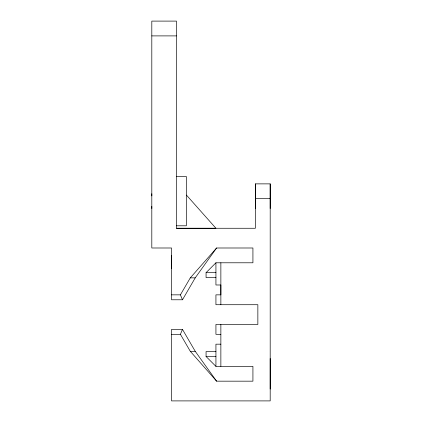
<?xml version="1.0" encoding="UTF-8"?>
<svg xmlns="http://www.w3.org/2000/svg" width="422" height="422" viewBox="0 0 422 422"><rect width="100%" height="100%" fill="white"/><g stroke="black" fill="none" stroke-linecap="round" stroke-linejoin="round"><path stroke-width="0.63" d="M151.809 208.531L151.809 206.369M151.809 195.903L151.809 193.735M220.864 366.375L220.864 324.444M215.932 351.573L206.068 351.573L206.068 356.506L215.932 366.375L252.926 366.375L252.926 381.171L216.597 381.171L195.228 351.31L182.468 329.382L171.538 329.382L171.543 400.9L270.191 400.9L270.191 183.871L255.394 183.871L255.394 228.265L176.475 228.265L176.475 21.1L151.809 21.1L151.809 247.994L171.543 247.994L171.543 299.784L182.468 299.784L195.228 277.855L216.597 247.994L252.926 247.994L252.926 262.79L215.932 262.79L206.068 272.654L206.068 277.586L215.932 277.586M216.597 381.171L190.296 351.31L180.405 334.314L182.468 329.382M182.468 299.784L180.405 294.851L190.296 277.855L216.597 247.994M151.809 35.896L176.475 35.896M176.475 176.475L186.339 176.475L186.339 225.796L176.475 225.796M255.394 198.667L270.191 198.667M176.475 228.265L215.932 228.265L186.445 195.091M206.068 272.654L215.932 272.654M190.296 277.855L195.228 277.855M171.543 294.851L180.405 294.851M171.543 334.314L180.405 334.314M220.864 334.314L215.932 334.314L215.932 324.444L257.858 324.444L257.858 304.716L215.932 304.716L215.932 294.851L220.864 294.851L220.864 284.987L215.932 284.987L215.932 262.79M220.864 344.178L215.932 344.178L215.932 366.375M190.296 351.31L195.228 351.31M206.068 356.506L215.932 356.506M270.191 183.871L270.191 208.531M270.191 358.478L270.191 389.063M255.394 183.871L255.394 208.531M220.864 262.79L220.864 304.716M171.538 255.394L171.538 268.635"/></g></svg>
